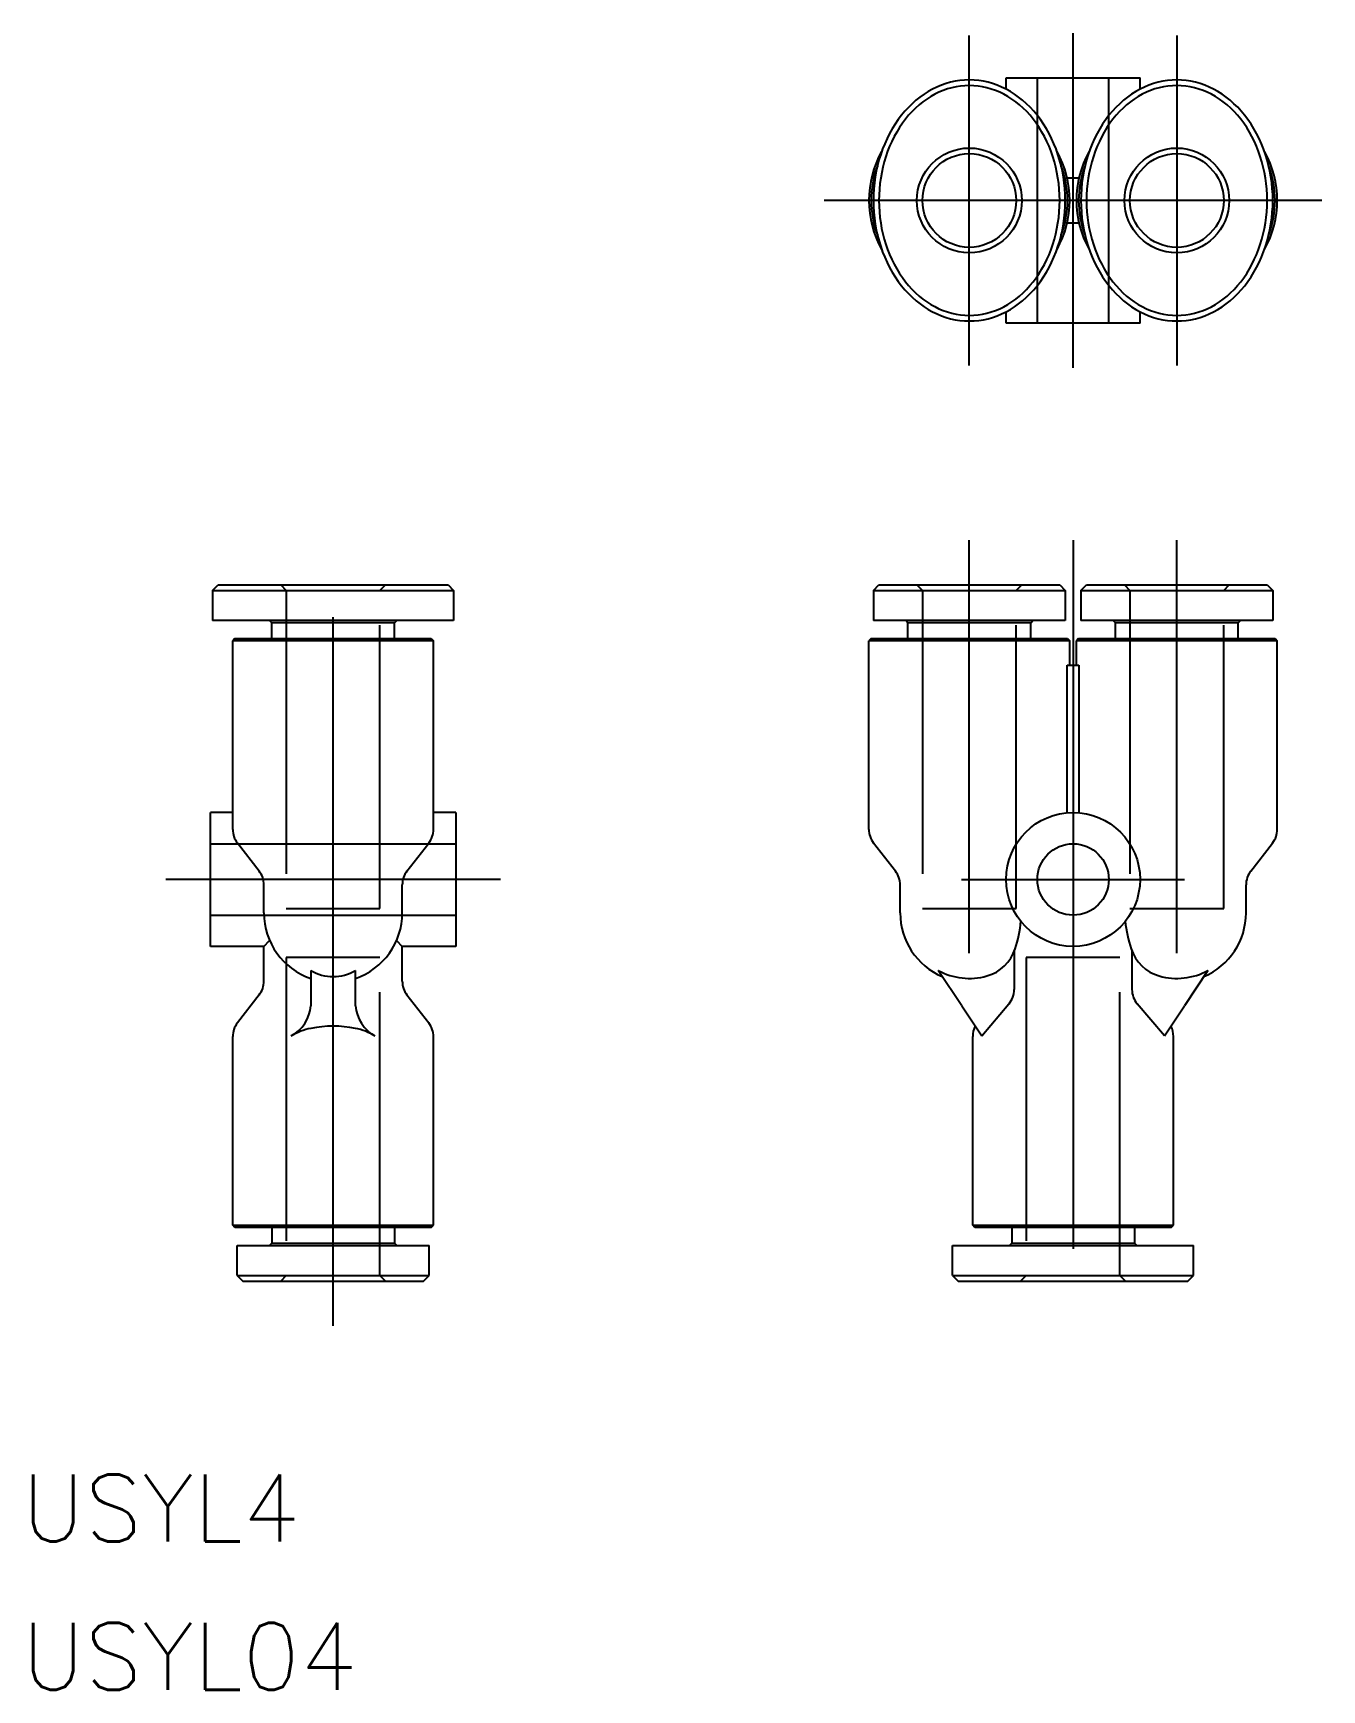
# Model space of a CAD drawing. Extents: x -46.6 to 11.1, y -18.3 to 55.9.
import ezdxf

# ---------------------------------------------------------------- set-up
doc = ezdxf.new("R2010")
doc.units = 0
doc.linetypes.add('CENTER', pattern=[50.8, 31.75, -6.35, 6.35, -6.35])
doc.linetypes.add('DASHED', pattern=[19.05, 12.7, -6.35])
doc.layers.get('0').update_dxf_attribs({"linetype": 'CONTINUOUS'})
doc.layers.add('CENTER', color=1, linetype='CENTER')
doc.styles.get("Standard").update_dxf_attribs({"font": 'txt.shx', "height": 3, "bigfont": 'bigfont.shx'})

# ---------------------------------------------------------------- blocks, each defined once
blk = doc.blocks.new('*U2')
at = {"color": 7, "linetype": 'CONTINUOUS'}
blk.add_text('USYL4', height=3, dxfattribs=at).set_placement((-47.122, -11.67))
blk = doc.blocks.new('*U3')
at = {"color": 7, "linetype": 'CONTINUOUS'}
blk.add_text('USYL04', height=3, dxfattribs=at).set_placement((-47.122, -18.318))

msp = doc.modelspace()

# ---------------------------------------------------------------- linework, layer by layer
at = {"color": 7, "linetype": 'CONTINUOUS'}
for p, q in [((-3, 53.926), (3, 53.926)), ((-3, 53.412), (-3, 53.926)), ((3, 53.412), (3, 53.926)), ((0.263, 49.426), (-0.263, 49.426)), ((-0.263, 47.426), (0.263, 47.426)), ((-3, 42.926), (-3, 43.439)), ((3, 42.926), (3, 43.439)), ((3, 42.926), (-3, 42.926)), ((-38.563, 30.95), (-38.313, 31.2)), ((-38.563, 30.95), (-38.313, 31.2)), ((-38.313, 31.2), (-33.163, 31.2)), ((-33.163, 31.2), (-28.013, 31.2)), ((-28.013, 31.2), (-27.763, 30.95)), ((-28.013, 31.2), (-27.763, 30.95)), ((-8.95, 30.95), (-8.7, 31.2)), ((-8.7, 31.2), (-0.6, 31.2)), ((-0.6, 31.2), (-0.35, 30.95)), ((0.35, 30.95), (0.6, 31.2)), ((0.6, 31.2), (8.7, 31.2)), ((8.7, 31.2), (8.95, 30.95)), ((-38.563, 30.95), (-33.163, 30.95)), ((-38.563, 30.95), (-38.563, 29.6)), ((-33.163, 30.95), (-27.763, 30.95)), ((-27.763, 30.95), (-27.763, 29.6)), ((-8.95, 30.95), (-0.35, 30.95)), ((-8.95, 30.95), (-8.95, 29.6)), ((-0.35, 30.95), (-0.35, 29.6)), ((0.35, 30.95), (8.95, 30.95)), ((0.35, 30.95), (0.35, 29.6)), ((8.95, 30.95), (8.95, 29.6)), ((-27.763, 29.6), (-38.563, 29.6)), ((-35.913, 29.5), (-36.013, 29.6)), ((-30.413, 29.5), (-35.913, 29.5)), ((-35.913, 28.8), (-35.913, 29.5)), ((-30.413, 29.5), (-30.313, 29.6)), ((-30.413, 28.8), (-30.413, 29.5)), ((-0.35, 29.6), (-8.95, 29.6)), ((-7.4, 29.5), (-7.5, 29.6)), ((-1.9, 29.5), (-7.4, 29.5)), ((-7.4, 28.8), (-7.4, 29.5)), ((-1.9, 29.5), (-1.8, 29.6)), ((-1.9, 28.8), (-1.9, 29.5)), ((8.95, 29.6), (0.35, 29.6)), ((1.9, 29.5), (1.8, 29.6)), ((7.4, 29.5), (1.9, 29.5)), ((1.9, 28.8), (1.9, 29.5)), ((7.4, 29.5), (7.5, 29.6)), ((7.4, 28.8), (7.4, 29.5)), ((-37.563, 28.8), (-37.663, 28.7)), ((-28.663, 28.7), (-37.663, 28.7)), ((-37.663, 20.243), (-37.663, 28.7)), ((-37.563, 28.8), (-28.763, 28.8)), ((-28.763, 28.8), (-28.663, 28.7)), ((-28.663, 20.243), (-28.663, 28.7)), ((-9.05, 28.8), (-9.15, 28.7)), ((-9.15, 20.243), (-9.15, 28.7)), ((-0.15, 28.7), (-9.15, 28.7)), ((-9.05, 28.8), (-0.25, 28.8)), ((-0.25, 28.8), (-0.15, 28.7)), ((-0.15, 27.6), (-0.15, 28.7)), ((0.25, 28.8), (0.15, 28.7)), ((9.15, 28.7), (0.15, 28.7)), ((0.15, 27.6), (0.15, 28.7)), ((0.25, 28.8), (9.05, 28.8)), ((9.05, 28.8), (9.15, 28.7)), ((9.15, 20.243), (9.15, 28.7)), ((-0.263, 20.988), (-0.263, 27.6)), ((-0.263, 27.6), (0.263, 27.6)), ((0.263, 27.6), (0.263, 20.988)), ((-38.663, 15), (-38.663, 21)), ((-37.663, 21), (-38.663, 21)), ((-27.663, 21), (-28.663, 21)), ((-27.663, 21), (-27.663, 15)), ((-36.474, 18.371), (-37.453, 19.629)), ((-29.853, 18.371), (-28.874, 19.629)), ((-7.961, 18.371), (-8.939, 19.629)), ((7.961, 18.371), (8.939, 19.629)), ((-36.263, 16.5), (-36.263, 17.757)), ((-30.063, 16.5), (-30.063, 17.757)), ((-7.75, 16.5), (-7.75, 17.757)), ((7.75, 16.5), (7.75, 17.757)), ((-36.263, 15), (-38.663, 15)), ((-36.263, 15), (-36.007, 15.266)), ((-36.263, 13.443), (-36.263, 15)), ((-30.32, 15.266), (-30.063, 15)), ((-30.063, 13.443), (-30.063, 15)), ((-27.663, 15), (-30.063, 15)), ((-2.636, 14.796), (-2.636, 13.067)), ((2.636, 14.796), (2.636, 13.067)), ((-34.163, 13.919), (-34.163, 12.339)), ((-32.163, 12.339), (-32.163, 13.919)), ((-4.992, 12.339), (-6.046, 13.919)), ((6.046, 13.919), (4.992, 12.339)), ((-36.474, 12.829), (-37.453, 11.571)), ((-29.853, 12.829), (-28.874, 11.571)), ((-4.992, 12.339), (-4.09, 10.985)), ((-4.09, 10.985), (-2.872, 12.431)), ((4.09, 10.985), (2.872, 12.431)), ((4.09, 10.985), (4.992, 12.339)), ((-37.663, 2.5), (-37.663, 10.957)), ((-28.663, 2.5), (-28.663, 10.957)), ((-4.5, 2.5), (-4.5, 10.957)), ((4.5, 2.5), (4.5, 10.957)), ((-37.663, 2.5), (-28.663, 2.5)), ((-37.563, 2.4), (-37.663, 2.5)), ((-28.763, 2.4), (-37.563, 2.4)), ((-35.913, 2.4), (-35.913, 1.7)), ((-30.413, 2.4), (-30.413, 1.7)), ((-28.763, 2.4), (-28.663, 2.5)), ((-4.5, 2.5), (4.5, 2.5)), ((-4.4, 2.4), (-4.5, 2.5)), ((4.4, 2.4), (-4.4, 2.4)), ((-2.75, 2.4), (-2.75, 1.7)), ((2.75, 2.4), (2.75, 1.7)), ((4.4, 2.4), (4.5, 2.5)), ((-37.463, 1.6), (-28.863, 1.6)), ((-37.463, 0.25), (-37.463, 1.6)), ((-35.913, 1.7), (-36.013, 1.6)), ((-35.913, 1.7), (-30.413, 1.7)), ((-30.413, 1.7), (-30.313, 1.6)), ((-28.863, 0.25), (-28.863, 1.6)), ((-5.4, 1.6), (5.4, 1.6)), ((-5.4, 0.25), (-5.4, 1.6)), ((-2.75, 1.7), (-2.85, 1.6)), ((-2.75, 1.7), (2.75, 1.7)), ((2.75, 1.7), (2.85, 1.6)), ((5.4, 0.25), (5.4, 1.6)), ((-37.463, 0.25), (-28.863, 0.25)), ((-37.463, 0.25), (-37.213, 0)), ((-29.113, 0), (-28.863, 0.25)), ((-5.4, 0.25), (5.4, 0.25)), ((-5.4, 0.25), (-5.15, 0)), ((5.15, 0), (5.4, 0.25)), ((-37.213, 0), (-29.113, 0)), ((-5.15, 0), (5.15, 0))]:
    msp.add_line(p, q, dxfattribs=at)
at = {"color": 3, "linetype": 'DASHED'}
for p, q in [((-1.6, 42.926), (-1.6, 53.926)), ((1.6, 42.926), (1.6, 53.926)), ((-35.513, 31.2), (-35.263, 30.95)), ((-31.063, 30.95), (-30.813, 31.2)), ((-7, 31.2), (-6.75, 30.95)), ((-2.55, 30.95), (-2.3, 31.2)), ((2.3, 31.2), (2.55, 30.95)), ((6.75, 30.95), (7, 31.2)), ((-35.263, 30.95), (-35.263, 16.7)), ((-31.063, 16.7), (-31.063, 30.95)), ((-6.75, 30.95), (-6.75, 16.7)), ((-6.75, 30.95), (-2.55, 30.95)), ((-2.55, 16.7), (-2.55, 30.95)), ((2.55, 30.95), (2.55, 16.7)), ((2.55, 30.95), (6.75, 30.95)), ((6.75, 16.7), (6.75, 30.95)), ((-38.663, 19.6), (-27.663, 19.6)), ((-38.663, 16.4), (-27.663, 16.4)), ((-35.263, 16.7), (-31.063, 16.7)), ((-6.75, 16.7), (-2.55, 16.7)), ((2.55, 16.7), (6.75, 16.7)), ((-35.263, 14.5), (-35.263, 0.25)), ((-31.063, 14.5), (-35.263, 14.5)), ((-31.063, 0.25), (-31.063, 14.5)), ((2.1, 14.5), (-2.1, 14.5)), ((-2.1, 14.5), (-2.1, 0.25)), ((2.1, 0.25), (2.1, 14.5)), ((-35.263, 0.25), (-35.513, 0)), ((-30.813, 0), (-31.063, 0.25)), ((-2.1, 0.25), (-2.35, 0)), ((2.35, 0), (2.1, 0.25))]:
    msp.add_line(p, q, dxfattribs=at)
at = {"color": 7, "linetype": 'CONTINUOUS'}
for points in [[(-4.649, 43.026, 0), (-4.438, 43.032, 0), (-4.228, 43.052, 0), (-4.018, 43.084, 0), (-3.81, 43.13, 0), (-3.604, 43.188, 0), (-3.401, 43.258, 0), (-3.201, 43.342, 0), (-3.004, 43.437, 0), (-2.811, 43.544, 0), (-2.622, 43.663, 0), (-2.439, 43.794, 0), (-2.26, 43.936, 0), (-2.088, 44.089, 0), (-1.922, 44.252, 0), (-1.762, 44.425, 0), (-1.609, 44.608, 0), (-1.463, 44.8, 0), (-1.326, 45.001, 0), (-1.196, 45.209, 0), (-1.074, 45.426, 0), (-0.961, 45.65, 0), (-0.857, 45.881, 0), (-0.763, 46.118, 0), (-0.677, 46.36, 0), (-0.601, 46.607, 0), (-0.535, 46.859, 0), (-0.479, 47.114, 0), (-0.432, 47.373, 0), (-0.396, 47.634, 0), (-0.371, 47.897, 0), (-0.355, 48.162, 0), (-0.35, 48.427, 0), (-0.355, 48.692, 0), (-0.371, 48.956, 0), (-0.397, 49.219, 0), (-0.433, 49.48, 0), (-0.479, 49.739, 0), (-0.535, 49.994, 0), (-0.602, 50.246, 0), (-0.678, 50.493, 0), (-0.763, 50.736, 0), (-0.858, 50.972, 0), (-0.962, 51.203, 0), (-1.075, 51.427, 0), (-1.197, 51.644, 0), (-1.326, 51.853, 0), (-1.464, 52.053, 0), (-1.61, 52.245, 0), (-1.763, 52.428, 0), (-1.923, 52.601, 0), (-2.089, 52.764, 0), (-2.262, 52.917, 0), (-2.44, 53.059, 0), (-2.624, 53.189, 0), (-2.812, 53.308, 0), (-3.005, 53.416, 0), (-3.202, 53.511, 0), (-3.402, 53.594, 0), (-3.606, 53.665, 0), (-3.812, 53.723, 0), (-4.02, 53.768, 0), (-4.229, 53.801, 0), (-4.44, 53.82, 0), (-4.651, 53.827, 0), (-4.862, 53.82, 0), (-5.072, 53.801, 0), (-5.282, 53.768, 0), (-5.49, 53.723, 0), (-5.695, 53.665, 0), (-5.899, 53.594, 0), (-6.099, 53.511, 0), (-6.296, 53.415, 0), (-6.489, 53.308, 0), (-6.678, 53.189, 0), (-6.861, 53.058, 0), (-7.04, 52.916, 0), (-7.212, 52.764, 0), (-7.378, 52.6, 0), (-7.538, 52.427, 0), (-7.691, 52.245, 0), (-7.837, 52.053, 0), (-7.974, 51.852, 0), (-8.104, 51.643, 0), (-8.226, 51.426, 0), (-8.339, 51.202, 0), (-8.443, 50.971, 0), (-8.537, 50.735, 0), (-8.623, 50.492, 0), (-8.699, 50.245, 0), (-8.765, 49.993, 0), (-8.821, 49.738, 0), (-8.868, 49.479, 0), (-8.904, 49.218, 0), (-8.929, 48.955, 0), (-8.945, 48.691, 0), (-8.95, 48.426, 0), (-8.945, 48.161, 0), (-8.929, 47.896, 0), (-8.903, 47.633, 0), (-8.867, 47.372, 0), (-8.821, 47.113, 0), (-8.765, 46.858, 0), (-8.698, 46.606, 0), (-8.622, 46.359, 0), (-8.537, 46.117, 0), (-8.442, 45.88, 0), (-8.338, 45.649, 0), (-8.225, 45.425, 0), (-8.103, 45.209, 0), (-7.973, 45, 0), (-7.836, 44.799, 0), (-7.69, 44.607, 0), (-7.537, 44.424, 0), (-7.377, 44.251, 0), (-7.211, 44.088, 0), (-7.038, 43.935, 0), (-6.86, 43.794, 0), (-6.676, 43.663, 0), (-6.488, 43.544, 0), (-6.295, 43.437, 0), (-6.098, 43.341, 0), (-5.898, 43.258, 0), (-5.694, 43.187, 0), (-5.488, 43.129, 0), (-5.28, 43.084, 0), (-5.071, 43.051, 0), (-4.86, 43.032, 0), (-4.649, 43.026, 0)], [(-4.651, 43.276, 0), (-4.452, 43.282, 0), (-4.254, 43.3, 0), (-4.056, 43.331, 0), (-3.861, 43.374, 0), (-3.667, 43.43, 0), (-3.475, 43.497, 0), (-3.286, 43.576, 0), (-3.101, 43.667, 0), (-2.919, 43.77, 0), (-2.742, 43.883, 0), (-2.569, 44.008, 0), (-2.401, 44.143, 0), (-2.238, 44.289, 0), (-2.081, 44.444, 0), (-1.931, 44.609, 0), (-1.787, 44.784, 0), (-1.65, 44.967, 0), (-1.52, 45.158, 0), (-1.397, 45.358, 0), (-1.283, 45.564, 0), (-1.177, 45.778, 0), (-1.079, 45.998, 0), (-0.989, 46.224, 0), (-0.909, 46.455, 0), (-0.837, 46.69, 0), (-0.775, 46.93, 0), (-0.722, 47.174, 0), (-0.678, 47.421, 0), (-0.644, 47.67, 0), (-0.62, 47.921, 0), (-0.605, 48.173, 0), (-0.6, 48.426, 0), (-0.605, 48.678, 0), (-0.619, 48.93, 0), (-0.644, 49.181, 0), (-0.678, 49.43, 0), (-0.721, 49.677, 0), (-0.774, 49.921, 0), (-0.836, 50.161, 0), (-0.908, 50.397, 0), (-0.988, 50.628, 0), (-1.078, 50.854, 0), (-1.176, 51.074, 0), (-1.282, 51.287, 0), (-1.397, 51.494, 0), (-1.519, 51.693, 0), (-1.649, 51.885, 0), (-1.786, 52.068, 0), (-1.93, 52.242, 0), (-2.08, 52.407, 0), (-2.237, 52.563, 0), (-2.399, 52.708, 0), (-2.567, 52.844, 0), (-2.74, 52.968, 0), (-2.918, 53.082, 0), (-3.099, 53.184, 0), (-3.285, 53.276, 0), (-3.474, 53.355, 0), (-3.665, 53.422, 0), (-3.859, 53.478, 0), (-4.055, 53.521, 0), (-4.252, 53.552, 0), (-4.45, 53.571, 0), (-4.649, 53.577, 0), (-4.848, 53.571, 0), (-5.046, 53.552, 0), (-5.243, 53.521, 0), (-5.439, 53.478, 0), (-5.633, 53.423, 0), (-5.825, 53.355, 0), (-6.014, 53.276, 0), (-6.199, 53.185, 0), (-6.381, 53.083, 0), (-6.558, 52.969, 0), (-6.731, 52.844, 0), (-6.899, 52.709, 0), (-7.062, 52.563, 0), (-7.219, 52.408, 0), (-7.369, 52.243, 0), (-7.513, 52.069, 0), (-7.65, 51.886, 0), (-7.78, 51.694, 0), (-7.903, 51.495, 0), (-8.017, 51.288, 0), (-8.123, 51.075, 0), (-8.221, 50.855, 0), (-8.311, 50.629, 0), (-8.391, 50.398, 0), (-8.463, 50.162, 0), (-8.525, 49.922, 0), (-8.578, 49.678, 0), (-8.622, 49.432, 0), (-8.656, 49.182, 0), (-8.68, 48.932, 0), (-8.695, 48.679, 0), (-8.7, 48.427, 0), (-8.695, 48.174, 0), (-8.681, 47.922, 0), (-8.656, 47.671, 0), (-8.622, 47.422, 0), (-8.579, 47.175, 0), (-8.526, 46.932, 0), (-8.464, 46.692, 0), (-8.392, 46.456, 0), (-8.311, 46.225, 0), (-8.222, 45.999, 0), (-8.124, 45.779, 0), (-8.018, 45.565, 0), (-7.903, 45.358, 0), (-7.781, 45.159, 0), (-7.651, 44.968, 0), (-7.514, 44.785, 0), (-7.37, 44.61, 0), (-7.22, 44.445, 0), (-7.063, 44.289, 0), (-6.901, 44.144, 0), (-6.733, 44.009, 0), (-6.56, 43.884, 0), (-6.382, 43.77, 0), (-6.201, 43.668, 0), (-6.015, 43.577, 0), (-5.826, 43.498, 0), (-5.635, 43.43, 0), (-5.441, 43.375, 0), (-5.245, 43.331, 0), (-5.048, 43.3, 0), (-4.849, 43.282, 0), (-4.651, 43.276, 0)], [(4.651, 43.026, 0), (4.862, 43.032, 0), (5.072, 43.052, 0), (5.282, 43.084, 0), (5.49, 43.13, 0), (5.695, 43.188, 0), (5.899, 43.258, 0), (6.099, 43.342, 0), (6.296, 43.437, 0), (6.489, 43.544, 0), (6.678, 43.663, 0), (6.861, 43.794, 0), (7.04, 43.936, 0), (7.212, 44.089, 0), (7.378, 44.252, 0), (7.538, 44.425, 0), (7.691, 44.608, 0), (7.837, 44.8, 0), (7.974, 45.001, 0), (8.104, 45.209, 0), (8.226, 45.426, 0), (8.339, 45.65, 0), (8.443, 45.881, 0), (8.537, 46.118, 0), (8.623, 46.36, 0), (8.699, 46.607, 0), (8.765, 46.859, 0), (8.821, 47.114, 0), (8.868, 47.373, 0), (8.904, 47.634, 0), (8.929, 47.897, 0), (8.945, 48.162, 0), (8.95, 48.427, 0), (8.945, 48.692, 0), (8.929, 48.956, 0), (8.903, 49.219, 0), (8.867, 49.48, 0), (8.821, 49.739, 0), (8.765, 49.994, 0), (8.698, 50.246, 0), (8.622, 50.493, 0), (8.537, 50.736, 0), (8.442, 50.972, 0), (8.338, 51.203, 0), (8.225, 51.427, 0), (8.103, 51.644, 0), (7.974, 51.853, 0), (7.836, 52.053, 0), (7.69, 52.245, 0), (7.537, 52.428, 0), (7.377, 52.601, 0), (7.211, 52.764, 0), (7.038, 52.917, 0), (6.86, 53.059, 0), (6.676, 53.189, 0), (6.488, 53.308, 0), (6.295, 53.416, 0), (6.098, 53.511, 0), (5.898, 53.594, 0), (5.694, 53.665, 0), (5.488, 53.723, 0), (5.28, 53.768, 0), (5.071, 53.801, 0), (4.86, 53.82, 0), (4.649, 53.827, 0), (4.438, 53.82, 0), (4.228, 53.801, 0), (4.018, 53.768, 0), (3.81, 53.723, 0), (3.605, 53.665, 0), (3.401, 53.594, 0), (3.201, 53.511, 0), (3.004, 53.415, 0), (2.811, 53.308, 0), (2.622, 53.189, 0), (2.439, 53.058, 0), (2.26, 52.916, 0), (2.088, 52.764, 0), (1.922, 52.6, 0), (1.762, 52.427, 0), (1.609, 52.245, 0), (1.463, 52.053, 0), (1.326, 51.852, 0), (1.196, 51.643, 0), (1.074, 51.426, 0), (0.961, 51.202, 0), (0.857, 50.971, 0), (0.763, 50.735, 0), (0.677, 50.492, 0), (0.601, 50.245, 0), (0.535, 49.993, 0), (0.479, 49.738, 0), (0.432, 49.479, 0), (0.396, 49.218, 0), (0.371, 48.955, 0), (0.355, 48.691, 0), (0.35, 48.426, 0), (0.355, 48.161, 0), (0.371, 47.896, 0), (0.397, 47.633, 0), (0.433, 47.372, 0), (0.479, 47.113, 0), (0.535, 46.858, 0), (0.602, 46.606, 0), (0.678, 46.359, 0), (0.763, 46.117, 0), (0.858, 45.88, 0), (0.962, 45.649, 0), (1.075, 45.425, 0), (1.197, 45.209, 0), (1.326, 45, 0), (1.464, 44.799, 0), (1.61, 44.607, 0), (1.763, 44.424, 0), (1.923, 44.251, 0), (2.089, 44.088, 0), (2.262, 43.935, 0), (2.44, 43.794, 0), (2.624, 43.663, 0), (2.812, 43.544, 0), (3.005, 43.437, 0), (3.202, 43.341, 0), (3.402, 43.258, 0), (3.606, 43.187, 0), (3.812, 43.129, 0), (4.02, 43.084, 0), (4.229, 43.051, 0), (4.44, 43.032, 0), (4.651, 43.026, 0)], [(4.649, 43.276, 0), (4.848, 43.282, 0), (5.046, 43.3, 0), (5.243, 43.331, 0), (5.439, 43.374, 0), (5.633, 43.43, 0), (5.825, 43.497, 0), (6.014, 43.576, 0), (6.199, 43.667, 0), (6.381, 43.77, 0), (6.558, 43.883, 0), (6.731, 44.008, 0), (6.899, 44.143, 0), (7.062, 44.289, 0), (7.219, 44.444, 0), (7.369, 44.609, 0), (7.513, 44.784, 0), (7.65, 44.967, 0), (7.78, 45.158, 0), (7.903, 45.358, 0), (8.017, 45.564, 0), (8.123, 45.778, 0), (8.221, 45.998, 0), (8.311, 46.224, 0), (8.391, 46.455, 0), (8.463, 46.69, 0), (8.525, 46.93, 0), (8.578, 47.174, 0), (8.622, 47.421, 0), (8.656, 47.67, 0), (8.68, 47.921, 0), (8.695, 48.173, 0), (8.7, 48.426, 0), (8.695, 48.678, 0), (8.681, 48.93, 0), (8.656, 49.181, 0), (8.622, 49.43, 0), (8.579, 49.677, 0), (8.526, 49.921, 0), (8.464, 50.161, 0), (8.392, 50.397, 0), (8.312, 50.628, 0), (8.222, 50.854, 0), (8.124, 51.074, 0), (8.018, 51.287, 0), (7.903, 51.494, 0), (7.781, 51.693, 0), (7.651, 51.885, 0), (7.514, 52.068, 0), (7.37, 52.242, 0), (7.22, 52.407, 0), (7.063, 52.563, 0), (6.901, 52.708, 0), (6.733, 52.844, 0), (6.56, 52.968, 0), (6.382, 53.082, 0), (6.201, 53.184, 0), (6.015, 53.276, 0), (5.826, 53.355, 0), (5.635, 53.422, 0), (5.441, 53.478, 0), (5.245, 53.521, 0), (5.048, 53.552, 0), (4.849, 53.571, 0), (4.651, 53.577, 0), (4.452, 53.571, 0), (4.254, 53.552, 0), (4.057, 53.521, 0), (3.861, 53.478, 0), (3.667, 53.423, 0), (3.475, 53.355, 0), (3.286, 53.276, 0), (3.101, 53.185, 0), (2.919, 53.083, 0), (2.742, 52.969, 0), (2.569, 52.844, 0), (2.401, 52.709, 0), (2.238, 52.563, 0), (2.081, 52.408, 0), (1.931, 52.243, 0), (1.787, 52.069, 0), (1.65, 51.886, 0), (1.52, 51.694, 0), (1.397, 51.495, 0), (1.283, 51.288, 0), (1.177, 51.075, 0), (1.079, 50.855, 0), (0.989, 50.629, 0), (0.909, 50.398, 0), (0.837, 50.162, 0), (0.775, 49.922, 0), (0.722, 49.678, 0), (0.678, 49.432, 0), (0.644, 49.182, 0), (0.62, 48.932, 0), (0.605, 48.679, 0), (0.6, 48.427, 0), (0.605, 48.174, 0), (0.619, 47.922, 0), (0.644, 47.671, 0), (0.678, 47.422, 0), (0.721, 47.175, 0), (0.774, 46.932, 0), (0.836, 46.692, 0), (0.908, 46.456, 0), (0.989, 46.225, 0), (1.078, 45.999, 0), (1.176, 45.779, 0), (1.282, 45.565, 0), (1.397, 45.358, 0), (1.519, 45.159, 0), (1.649, 44.968, 0), (1.786, 44.785, 0), (1.93, 44.61, 0), (2.08, 44.445, 0), (2.237, 44.289, 0), (2.399, 44.144, 0), (2.567, 44.009, 0), (2.74, 43.884, 0), (2.918, 43.77, 0), (3.099, 43.668, 0), (3.285, 43.577, 0), (3.474, 43.498, 0), (3.665, 43.43, 0), (3.859, 43.375, 0), (4.055, 43.331, 0), (4.252, 43.3, 0), (4.45, 43.282, 0), (4.649, 43.276, 0)]]:
    msp.add_polyline3d(points, dxfattribs=at)
for centre, radius in [((-4.65, 48.426), 2.35), ((-4.65, 48.426), 2.1), ((4.65, 48.426), 2.35), ((4.65, 48.426), 2.1), ((0, 18), 3), ((0, 18), 1.6)]:
    msp.add_circle(centre, radius, dxfattribs=at)
for centre, radius, start, end in [((-4.65, 48.426), 4.5, 150.83239, 209.16761), ((-4.65, 48.426), 4.5, 330.83239, 29.16761), ((4.65, 48.426), 4.5, 150.83239, 209.16761), ((4.65, 48.426), 4.5, 330.83239, 29.16761), ((-4.65, 48.426), 4.4, 159.48553, 200.51447), ((-4.65, 48.426), 4.4, 339.48553, 20.51447), ((4.65, 48.426), 4.4, 159.48553, 200.51447), ((4.65, 48.426), 4.4, 339.48553, 20.51447), ((-36.663, 20.243), 1, 180, 217.87498), ((-29.663, 20.243), 1, 322.12502, 0), ((-8.15, 20.243), 1, 180, 217.87498), ((8.15, 20.243), 1, 322.12502, 0), ((-37.263, 17.757), 1, 0, 37.87498), ((-29.063, 17.757), 1, 142.12502, 180), ((-8.75, 17.757), 1, 0, 37.87498), ((8.75, 17.757), 1, 142.12502, 180), ((-33.163, 16.5), 3.1, 180, 251.18094), ((-33.163, 16.5), 3.1, 288.81906, 0), ((-4.65, 16.5), 3.1, 180, 246.91524), ((4.65, 16.5), 3.1, 293.08476, 0), ((-7.327, 16.544), 5.004, 340.75514, 355.17591), ((7.327, 16.544), 5.004, 184.82409, 199.24486), ((-4.359, 15.446), 1.841, 285.66919, 342.55359), ((4.359, 15.446), 1.841, 197.44641, 254.33081), ((-37.263, 13.443), 1, 322.12502, 0), ((-33.163, 15.629), 1.981, 239.68643, 300.31357), ((-29.063, 13.443), 1, 180, 217.87498), ((-4.65, 16.5), 2.934, 241.58976, 285.59122), ((4.65, 16.5), 2.934, 254.40878, 298.41024), ((-3.622, 13.069), 0.985, 319.62049, 359.88415), ((3.622, 13.069), 0.985, 180.11585, 220.37951), ((-35.857, 12.474), 1.699, 298.80103, 355.41951), ((-30.457, 12.483), 1.713, 184.82728, 240.95219), ((-36.663, 10.957), 1, 142.12502, 180), ((-33.659, 8.718), 2.654, 100.96173, 121.32722), ((-33.163, 6.445), 4.98, 78.41646, 101.58354), ((-32.668, 8.718), 2.654, 58.67278, 79.03827), ((-29.663, 10.957), 1, 0, 37.87498), ((-3.5, 10.957), 1, 152.07014, 180), ((3.5, 10.957), 1, 0, 27.92986)]:
    msp.add_arc(centre, radius, start, end, dxfattribs=at)
at = {"layer": 'CENTER', "color": 1, "linetype": 'CENTER'}
for p, q in [((-4.65, 41.026), (-4.65, 55.826)), ((0, 40.926), (0, 55.926)), ((4.65, 55.826), (4.65, 41.026)), ((11.15, 48.426), (-11.15, 48.426)), ((-33.163, -2), (-33.163, 33.2)), ((-4.65, 14.7), (-4.65, 33.2)), ((0, 33.2), (0, -2)), ((4.65, 14.7), (4.65, 33.2)), ((-25.663, 18), (-40.663, 18)), ((-5, 18), (5, 18))]:
    msp.add_line(p, q, dxfattribs=at)

# ---------------------------------------------------------------- block references
at = {"color": 7, "linetype": 'CONTINUOUS'}
for name in ['*U2', '*U3']:
    msp.add_blockref(name, (0, 0), dxfattribs=at)

doc.saveas('drawing.dxf')
